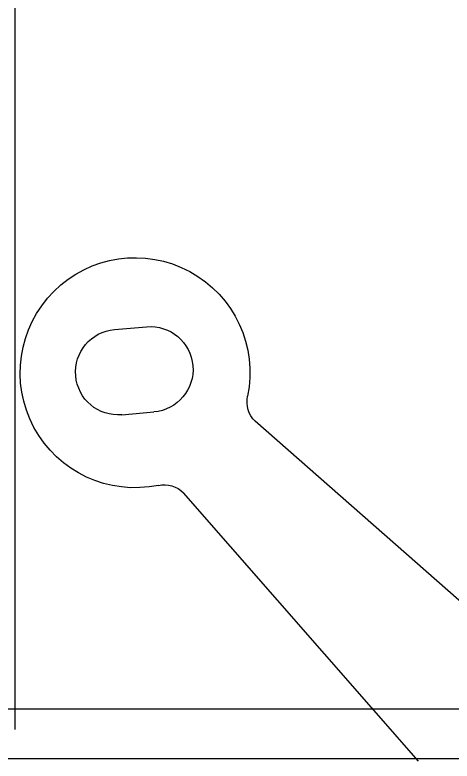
# Model space of a CAD drawing. Header units: inches. Extents: x 21 to 32698, y 13 to 3712.
# Drawn here: x 12850.44 to 12863.64, y 1679.51 to 1702 of the extents above; entities that cross this region are included whole.
import ezdxf

# ---------------------------------------------------------------- set-up
doc = ezdxf.new("R2010")
doc.units = ezdxf.units.IN
doc.header["$MEASUREMENT"] = 0
for name, color, linetype, lineweight in [('Z_MİM_$AUDIT_BAD_LAYER1', 8, 'Continuous', 25), ('Z_MİM_-KM-GLAZ', 8, 'Continuous', 25), ('Z_MİM_-KM-WALL-PLASTER', 8, 'Continuous', 25), ('Z_MİM_KOLON-0.KAT', 8, 'Continuous', 25), ('Z_MİM_MYM_CAM', 8, 'Continuous', 25)]:
    doc.layers.add(name, color=color, linetype=linetype, lineweight=lineweight)

# ---------------------------------------------------------------- blocks, each defined once
blk = doc.blocks.new('*U163')
at = {"layer": 'Z_MİM_MYM_CAM'}
blk.add_line((154.22, 0), (-1479.5, 0), dxfattribs=at)
blk.add_lwpolyline([(154.22, 0), (-1479.5, 0)], dxfattribs=at)
blk.add_lwpolyline([(154.22, 0), (-1479.5, 0)], dxfattribs=at)
blk = doc.blocks.new('-KM-AL2 210_900')
at = {"layer": 'Z_MİM_KOLON-0.KAT', "xscale": -0.1, "yscale": 0.1, "zscale": 0.1, "rotation": 90}
blk.add_blockref('*U163', (1415.573, 1253.706), dxfattribs=at)
blk = doc.blocks.new('BLK_MARKIZ_PL')
at = {"ltscale": 0.1}
for p, q in [((82.153, 0, -0.001), (82.153, -131.044, 0.001)), ((83.653, 0, -0.001), (83.653, -124.544, 0.001))]:
    blk.add_line(p, q, dxfattribs=at)
for centre, radius, start, end in [((72.02, -7.355, -0.001), 3.468, 348.274, 281.7612), ((72.003, -6.847, -0.001), 1.289, 355.0806, 175.0806), ((71.919, -7.815, -0.001), 1.289, 175.0806, 355.0806), ((76.23, -8.229, -0.001), 0.832, 168.274, 225.0176), ((72.897, -11.565, -0.001), 0.832, 45.0176, 101.7612)]:
    blk.add_arc(centre, radius, start, end)
at = {"layer": 'Z_MİM_$AUDIT_BAD_LAYER1'}
for p, q in [((70.718, -6.737, -0.001), (70.635, -7.704, -0.001)), ((73.287, -6.958, -0.001), (73.204, -7.925, -0.001)), ((83.728, -15.907, -0.001), (75.642, -8.818, -0.001)), ((80.579, -19.058, -0.001), (73.485, -10.976, -0.001))]:
    blk.add_line(p, q, dxfattribs=at)

msp = doc.modelspace()

# ---------------------------------------------------------------- block references
at = {"layer": 'Z_MİM_-KM-GLAZ', "rotation": 180}
msp.add_blockref('-KM-AL2 210_900', (14266.016, 3082.114), dxfattribs=at)

# ---------------------------------------------------------------- next in the draw order: block references
at = {"layer": 'Z_MİM_-KM-WALL-PLASTER', "ltscale": 1.5, "xscale": -1, "rotation": 89.99999999999991}
msp.add_blockref('BLK_MARKIZ_PL', (12846.714, 1763.237), dxfattribs=at)

doc.saveas('drawing.dxf')
